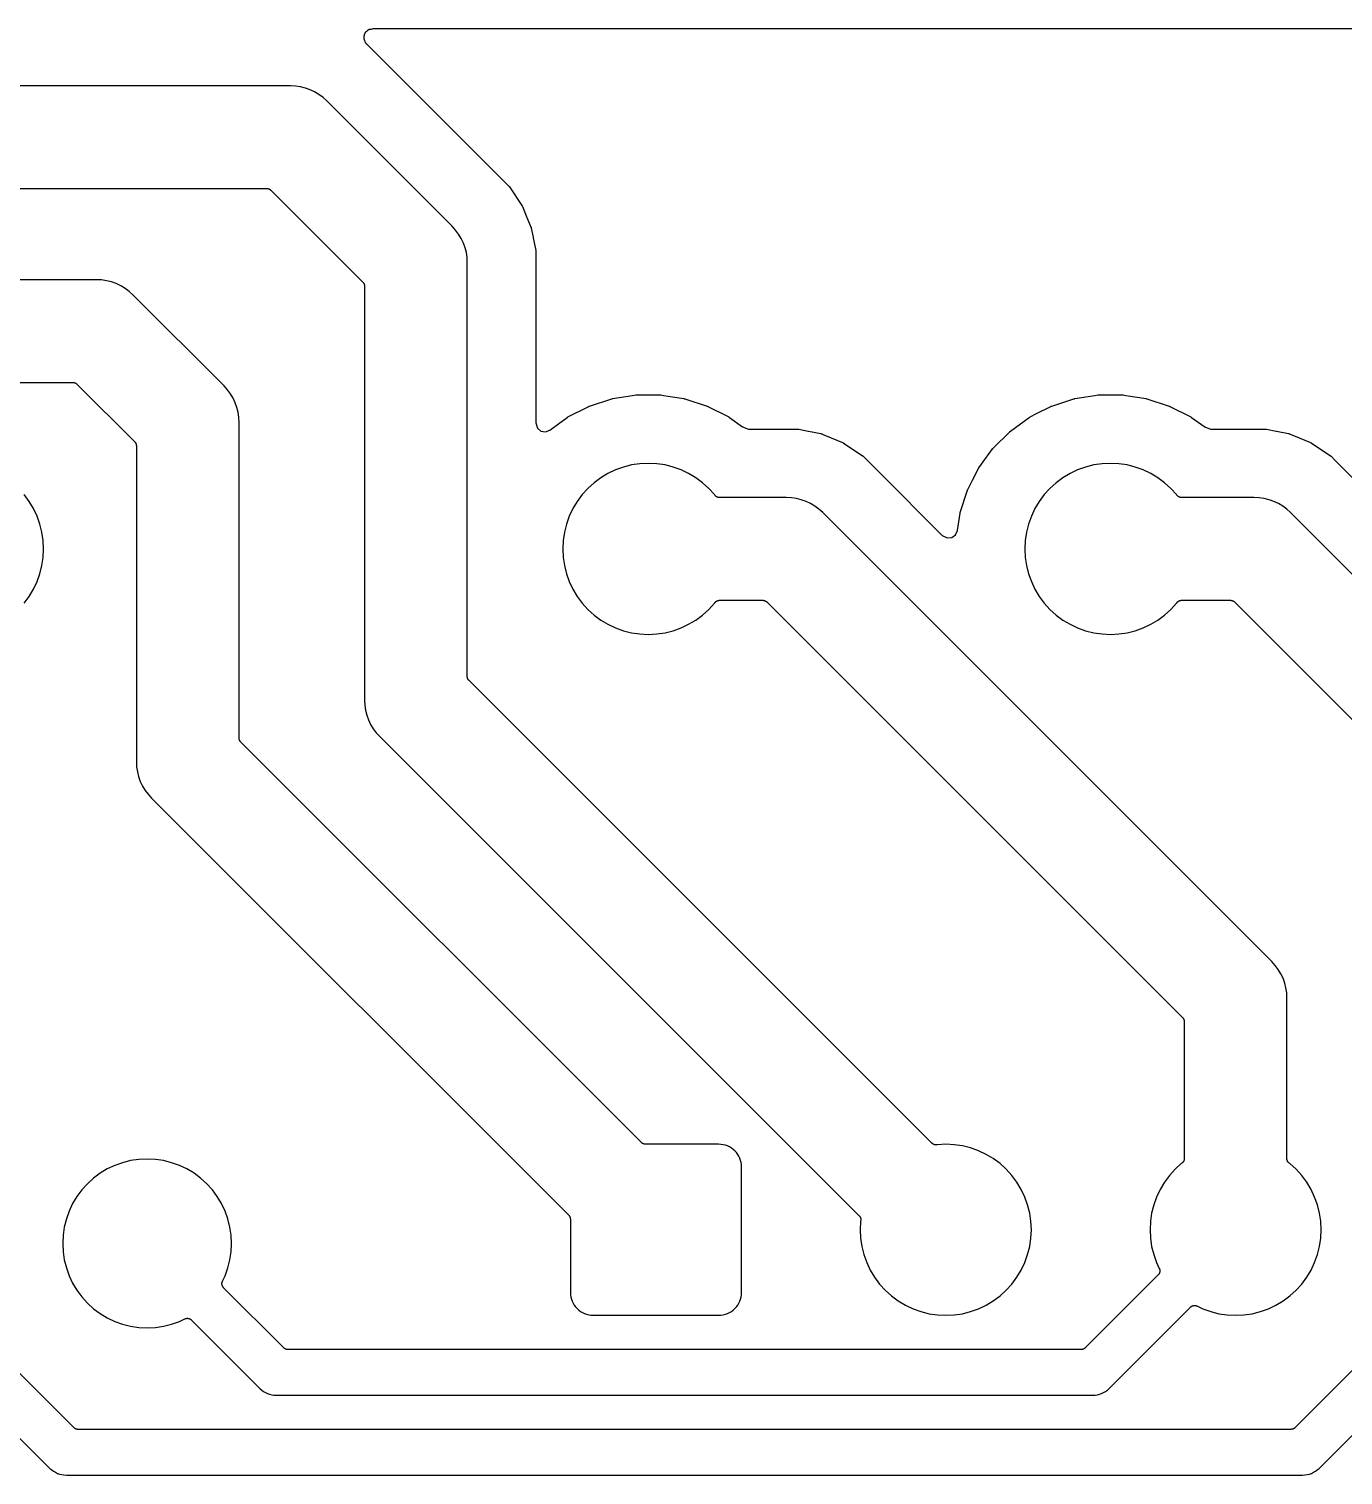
# Model space of a CAD drawing. Header units: metres. Extents: x 46.2 to 140.4, y -137.6 to -43.4.
# Drawn here: x 73.61 to 85.13, y -95.03 to -82.35 of the extents above; entities that cross this region are included whole.
import ezdxf

# ---------------------------------------------------------------- set-up
doc = ezdxf.new("R2010")
doc.units = ezdxf.units.M

msp = doc.modelspace()

# ---------------------------------------------------------------- linework, layer by layer
for points in [[(92.932, -82.351), (76.621, -82.351), (76.606, -82.355), (76.605, -82.355), (76.603, -82.355), (76.602, -82.356), (76.601, -82.356), (76.6, -82.356), (76.598, -82.356), (76.597, -82.357), (76.596, -82.357), (76.588, -82.357), (76.587, -82.358), (76.586, -82.358), (76.585, -82.359), (76.584, -82.36), (76.583, -82.36), (76.582, -82.361), (76.581, -82.361), (76.58, -82.362), (76.579, -82.362), (76.578, -82.363), (76.577, -82.363), (76.576, -82.363), (76.575, -82.364), (76.575, -82.364), (76.569, -82.37), (76.569, -82.371), (76.568, -82.372), (76.567, -82.373), (76.566, -82.374), (76.565, -82.375), (76.564, -82.375), (76.563, -82.376), (76.562, -82.377), (76.556, -82.382), (76.555, -82.383), (76.555, -82.384), (76.554, -82.385), (76.553, -82.386), (76.553, -82.387), (76.552, -82.389), (76.552, -82.39), (76.551, -82.391), (76.55, -82.392), (76.549, -82.393), (76.549, -82.394), (76.548, -82.395), (76.547, -82.402), (76.547, -82.404), (76.546, -82.405), (76.546, -82.406), (76.546, -82.407), (76.546, -82.409), (76.545, -82.41), (76.545, -82.411), (76.544, -82.412), (76.542, -82.42), (76.542, -82.42), (76.542, -82.422), (76.542, -82.423), (76.542, -82.424), (76.542, -82.425), (76.542, -82.426), (76.542, -82.427), (76.543, -82.428), (76.543, -82.429), (76.543, -82.431), (76.542, -82.432), (76.542, -82.433), (76.542, -82.434), (76.542, -82.435)], [(76.542, -82.435), (76.545, -82.442), (76.546, -82.443), (76.546, -82.444), (76.547, -82.445), (76.547, -82.447), (76.548, -82.448), (76.548, -82.449), (76.548, -82.45), (76.549, -82.452), (76.551, -82.463), (76.558, -82.471), (76.558, -82.472), (76.559, -82.473), (76.56, -82.474), (76.56, -82.475), (76.561, -82.476), (76.561, -82.477), (76.562, -82.478), (76.563, -82.479), (76.564, -82.479), (76.564, -82.48), (76.566, -82.481), (76.567, -82.482), (76.568, -82.483), (76.569, -82.483), (76.57, -82.484), (76.57, -82.485), (76.571, -82.486), (76.572, -82.487), (76.573, -82.488), (76.712, -82.627), (76.713, -82.627), (76.713, -82.627), (76.713, -82.627), (76.713, -82.627), (77.213, -83.128), (77.673, -83.588), (77.735, -83.65), (77.812, -83.727), (77.813, -83.728), (77.814, -83.729), (77.815, -83.73), (77.816, -83.73), (77.817, -83.731), (77.817, -83.732), (77.818, -83.733), (77.819, -83.734), (77.928, -83.898), (77.929, -83.899), (77.93, -83.9), (77.93, -83.901), (77.931, -83.903), (77.931, -83.904), (77.932, -83.905), (77.932, -83.906), (77.933, -83.907), (77.973, -84.004), (77.975, -84.01), (78.008, -84.089), (78.009, -84.09), (78.009, -84.091), (78.01, -84.092), (78.01, -84.094), (78.01, -84.095), (78.011, -84.096), (78.011, -84.097), (78.011, -84.098), (78.027, -84.177), (78.028, -84.183), (78.028, -84.183), (78.05, -84.292), (78.05, -84.293), (78.05, -84.294), (78.05, -84.295), (78.05, -84.297), (78.05, -84.298), (78.05, -84.299), (78.05, -84.3), (78.051, -84.301), (78.051, -85.805), (78.064, -85.851), (78.095, -85.877), (78.136, -85.883), (78.173, -85.868), (78.325, -85.757), (78.326, -85.757), (78.328, -85.756), (78.329, -85.755), (78.33, -85.754), (78.331, -85.754), (78.332, -85.753), (78.514, -85.66), (78.515, -85.66), (78.516, -85.659), (78.517, -85.659), (78.519, -85.658), (78.52, -85.658), (78.521, -85.658), (78.522, -85.657), (78.716, -85.594), (78.717, -85.594), (78.718, -85.593), (78.72, -85.593), (78.721, -85.593), (78.722, -85.592), (78.723, -85.592), (78.724, -85.592), (78.899, -85.564), (78.926, -85.56), (78.927, -85.56), (78.928, -85.56), (78.929, -85.56), (78.931, -85.56), (78.932, -85.56), (78.933, -85.56), (78.934, -85.56), (79.139, -85.56), (79.14, -85.56), (79.141, -85.56), (79.142, -85.56), (79.143, -85.56), (79.145, -85.56), (79.146, -85.56), (79.147, -85.56), (79.171, -85.564), (79.349, -85.592), (79.35, -85.592), (79.351, -85.592), (79.352, -85.593), (79.353, -85.593), (79.355, -85.593), (79.355, -85.594), (79.356, -85.594), (79.551, -85.657), (79.552, -85.658), (79.553, -85.658), (79.554, -85.658), (79.555, -85.659), (79.557, -85.659), (79.557, -85.66), (79.558, -85.66), (79.741, -85.753), (79.741, -85.753), (79.742, -85.754), (79.743, -85.754), (79.744, -85.755), (79.745, -85.756), (79.746, -85.757), (79.747, -85.757), (79.863, -85.841), (79.914, -85.859), (80.345, -85.859), (80.346, -85.86), (80.347, -85.86), (80.349, -85.86), (80.35, -85.86), (80.351, -85.86), (80.352, -85.86), (80.353, -85.86), (80.355, -85.86), (80.438, -85.877), (80.438, -85.877), (80.441, -85.878), (80.548, -85.899), (80.549, -85.899), (80.55, -85.899), (80.552, -85.9), (80.553, -85.9), (80.554, -85.9), (80.555, -85.901), (80.556, -85.901), (80.557, -85.902), (80.582, -85.912), (80.59, -85.915), (80.59, -85.915), (80.739, -85.977), (80.741, -85.978), (80.742, -85.978), (80.743, -85.979), (80.745, -85.98), (80.745, -85.98), (80.746, -85.98), (80.747, -85.981), (80.748, -85.982), (80.912, -86.091), (80.913, -86.092), (80.914, -86.093), (80.915, -86.093), (80.916, -86.094), (80.917, -86.095), (80.918, -86.096), (80.919, -86.097), (80.92, -86.098), (80.954, -86.132), (81.059, -86.237), (81.613, -86.791), (81.655, -86.814), (81.696, -86.811), (81.729, -86.786), (81.745, -86.749), (81.769, -86.598), (81.769, -86.597), (81.769, -86.596), (81.769, -86.594), (81.769, -86.593), (81.77, -86.592), (81.77, -86.591), (81.77, -86.59), (81.834, -86.395), (81.834, -86.395), (81.834, -86.395), (81.834, -86.394), (81.835, -86.392), (81.835, -86.392), (81.835, -86.391), (81.836, -86.39), (81.836, -86.389), (81.837, -86.388), (81.877, -86.308), (81.93, -86.206), (81.93, -86.206), (81.93, -86.205), (81.931, -86.203), (81.931, -86.202), (81.932, -86.201), (81.933, -86.2), (81.934, -86.199), (81.957, -86.167), (82.054, -86.033), (82.055, -86.033), (82.055, -86.032), (82.056, -86.031), (82.057, -86.03), (82.058, -86.029), (82.058, -86.028), (82.059, -86.027), (82.204, -85.883), (82.205, -85.882), (82.205, -85.881), (82.206, -85.88), (82.207, -85.88), (82.208, -85.879), (82.209, -85.878), (82.21, -85.878), (82.375, -85.757), (82.375, -85.757), (82.376, -85.757), (82.377, -85.756), (82.378, -85.755), (82.379, -85.755), (82.38, -85.754), (82.381, -85.754), (82.382, -85.753), (82.439, -85.724), (82.564, -85.66), (82.565, -85.66), (82.566, -85.659), (82.567, -85.659), (82.569, -85.658), (82.57, -85.658), (82.571, -85.658), (82.572, -85.657), (82.766, -85.594), (82.767, -85.594), (82.768, -85.593), (82.77, -85.593), (82.771, -85.593), (82.772, -85.592), (82.773, -85.592), (82.774, -85.592), (82.949, -85.564), (82.976, -85.56), (82.977, -85.56), (82.978, -85.56), (82.979, -85.56), (82.981, -85.56), (82.982, -85.56), (82.983, -85.56), (82.984, -85.56), (83.189, -85.56), (83.19, -85.56), (83.191, -85.56), (83.192, -85.56), (83.193, -85.56), (83.195, -85.56), (83.196, -85.56), (83.197, -85.56), (83.221, -85.564), (83.399, -85.592), (83.4, -85.592), (83.401, -85.592), (83.402, -85.593), (83.403, -85.593), (83.405, -85.593), (83.405, -85.594), (83.406, -85.594), (83.601, -85.657), (83.602, -85.658), (83.603, -85.658), (83.604, -85.658), (83.605, -85.659), (83.607, -85.659), (83.607, -85.66), (83.608, -85.66), (83.791, -85.753), (83.791, -85.753), (83.792, -85.754), (83.793, -85.754), (83.794, -85.755), (83.795, -85.756), (83.796, -85.757), (83.797, -85.757), (83.913, -85.841), (83.964, -85.859), (84.445, -85.859), (84.446, -85.86), (84.447, -85.86), (84.449, -85.86), (84.45, -85.86), (84.451, -85.86), (84.452, -85.86), (84.453, -85.86), (84.455, -85.86), (84.538, -85.877), (84.538, -85.877), (84.541, -85.878), (84.648, -85.899), (84.649, -85.899), (84.65, -85.899), (84.652, -85.9), (84.653, -85.9), (84.654, -85.9), (84.655, -85.901), (84.656, -85.901), (84.657, -85.902), (84.682, -85.912), (84.69, -85.915), (84.69, -85.915), (84.839, -85.977), (84.841, -85.978), (84.842, -85.978), (84.843, -85.979), (84.845, -85.98), (84.845, -85.98), (84.846, -85.98), (84.847, -85.981), (84.848, -85.982), (85.012, -86.091), (85.013, -86.092), (85.014, -86.093), (85.015, -86.093), (85.016, -86.094), (85.017, -86.095), (85.018, -86.096), (85.019, -86.097), (85.02, -86.098), (85.054, -86.132), (85.67, -86.748)], [(59.501, -83.75), (75.693, -83.75), (75.694, -83.75), (75.695, -83.75), (75.696, -83.75), (75.698, -83.75), (75.699, -83.751), (75.7, -83.751), (75.701, -83.751), (75.703, -83.751), (75.704, -83.751), (75.705, -83.752), (75.706, -83.752), (75.707, -83.752), (75.708, -83.753), (75.71, -83.753), (75.711, -83.754), (75.712, -83.754), (75.713, -83.755), (75.714, -83.755), (75.715, -83.756), (75.716, -83.756), (75.717, -83.757), (75.718, -83.757), (75.72, -83.758), (75.721, -83.759), (75.722, -83.759), (75.723, -83.76), (75.724, -83.761), (75.725, -83.762), (75.725, -83.762), (75.726, -83.763), (75.727, -83.764), (75.728, -83.765), (76.535, -84.572), (76.536, -84.573), (76.537, -84.574), (76.538, -84.575), (76.538, -84.575), (76.539, -84.576), (76.54, -84.577), (76.541, -84.578), (76.541, -84.579), (76.542, -84.58), (76.543, -84.582), (76.543, -84.583), (76.544, -84.584), (76.544, -84.585), (76.545, -84.586), (76.545, -84.587), (76.546, -84.588), (76.546, -84.589), (76.547, -84.59), (76.547, -84.592), (76.548, -84.593), (76.548, -84.594), (76.548, -84.595), (76.549, -84.596), (76.549, -84.597), (76.549, -84.599), (76.549, -84.6), (76.549, -84.601), (76.55, -84.602), (76.55, -84.604), (76.55, -84.605), (76.55, -84.606), (76.55, -84.607), (76.55, -88.235), (76.552, -88.281), (76.558, -88.324), (76.569, -88.367), (76.584, -88.409), (76.603, -88.449), (76.626, -88.487), (76.652, -88.522), (76.682, -88.556), (80.884, -92.757), (80.885, -92.758), (80.886, -92.759), (80.887, -92.76), (80.887, -92.761), (80.888, -92.762), (80.889, -92.763), (80.89, -92.764), (80.89, -92.765), (80.891, -92.766), (80.892, -92.767), (80.892, -92.768), (80.893, -92.769), (80.893, -92.77), (80.894, -92.771), (80.894, -92.772), (80.895, -92.774), (80.895, -92.775), (80.896, -92.776), (80.896, -92.777), (80.897, -92.778), (80.897, -92.779), (80.897, -92.78), (80.898, -92.782), (80.898, -92.783), (80.898, -92.784), (80.898, -92.785), (80.898, -92.787), (80.899, -92.788), (80.899, -92.789), (80.899, -92.79), (80.899, -92.791), (80.899, -92.793), (80.899, -92.794), (80.899, -92.795), (80.899, -92.796), (80.899, -92.798), (80.898, -92.799), (80.898, -92.8), (80.897, -92.806), (80.894, -92.88), (80.897, -92.954), (80.908, -93.026), (80.926, -93.098), (80.951, -93.167), (80.982, -93.234), (81.02, -93.297), (81.064, -93.356), (81.113, -93.41), (81.168, -93.46), (81.227, -93.504), (81.29, -93.541), (81.357, -93.573), (81.426, -93.598), (81.497, -93.616), (81.57, -93.626), (81.644, -93.63), (81.717, -93.626), (81.79, -93.616), (81.861, -93.598), (81.931, -93.573), (81.997, -93.541), (82.06, -93.504), (82.119, -93.46), (82.174, -93.41), (82.223, -93.356), (82.267, -93.297), (82.305, -93.234), (82.336, -93.167), (82.361, -93.098), (82.379, -93.026), (82.39, -92.954), (82.394, -92.88), (82.39, -92.806), (82.379, -92.734), (82.361, -92.662), (82.336, -92.593), (82.305, -92.526), (82.267, -92.463), (82.223, -92.404), (82.174, -92.35), (82.119, -92.3), (82.06, -92.256), (81.997, -92.219), (81.931, -92.187), (81.861, -92.162), (81.79, -92.144), (81.717, -92.134), (81.644, -92.13), (81.57, -92.134), (81.564, -92.135), (81.562, -92.135), (81.561, -92.135), (81.56, -92.135), (81.559, -92.135), (81.557, -92.135), (81.556, -92.135), (81.555, -92.135), (81.554, -92.135), (81.553, -92.135), (81.551, -92.135), (81.55, -92.135), (81.549, -92.135), (81.548, -92.134), (81.546, -92.134), (81.545, -92.134), (81.544, -92.134), (81.543, -92.133), (81.542, -92.133), (81.541, -92.133), (81.539, -92.132), (81.538, -92.132), (81.537, -92.131), (81.536, -92.131), (81.535, -92.13), (81.534, -92.13), (81.533, -92.129), (81.532, -92.129), (81.531, -92.128), (81.529, -92.127), (81.528, -92.127), (81.527, -92.126), (81.526, -92.125), (81.525, -92.125), (81.525, -92.124), (81.524, -92.123), (81.523, -92.122), (81.522, -92.121), (81.521, -92.121), (77.465, -88.065), (77.464, -88.064), (77.463, -88.063), (77.462, -88.062), (77.462, -88.061), (77.461, -88.06), (77.46, -88.059), (77.459, -88.058), (77.459, -88.057), (77.458, -88.056), (77.457, -88.055), (77.457, -88.054), (77.456, -88.053), (77.456, -88.052), (77.455, -88.051), (77.455, -88.049), (77.454, -88.048), (77.454, -88.047), (77.453, -88.046), (77.453, -88.045), (77.452, -88.044), (77.452, -88.043), (77.452, -88.041), (77.451, -88.04), (77.451, -88.039), (77.451, -88.038), (77.451, -88.037), (77.451, -88.035), (77.45, -88.034), (77.45, -88.033), (77.45, -88.032), (77.45, -88.03), (77.45, -88.029), (77.45, -84.401), (77.448, -84.356), (77.442, -84.312), (77.431, -84.269), (77.416, -84.228), (77.397, -84.188), (77.374, -84.15), (77.348, -84.114), (77.318, -84.081), (76.219, -82.982), (76.186, -82.952), (76.15, -82.926), (76.112, -82.903), (76.072, -82.884), (76.031, -82.869), (75.988, -82.858), (75.944, -82.852), (75.899, -82.85), (59.707, -82.85)], [(59.001, -85.45), (73.993, -85.45), (73.994, -85.45), (73.995, -85.45), (73.996, -85.45), (73.998, -85.45), (73.999, -85.451), (74, -85.451), (74.001, -85.451), (74.003, -85.451), (74.004, -85.451), (74.005, -85.452), (74.006, -85.452), (74.007, -85.452), (74.008, -85.453), (74.01, -85.453), (74.011, -85.454), (74.012, -85.454), (74.013, -85.455), (74.014, -85.455), (74.015, -85.456), (74.016, -85.456), (74.017, -85.457), (74.018, -85.457), (74.02, -85.458), (74.021, -85.459), (74.022, -85.459), (74.023, -85.46), (74.024, -85.461), (74.025, -85.462), (74.025, -85.462), (74.026, -85.463), (74.027, -85.464), (74.028, -85.465), (74.535, -85.972), (74.536, -85.973), (74.537, -85.974), (74.538, -85.975), (74.538, -85.975), (74.539, -85.976), (74.54, -85.977), (74.541, -85.978), (74.541, -85.979), (74.542, -85.98), (74.543, -85.982), (74.543, -85.983), (74.544, -85.984), (74.544, -85.985), (74.545, -85.986), (74.545, -85.987), (74.546, -85.988), (74.546, -85.989), (74.547, -85.99), (74.547, -85.992), (74.548, -85.993), (74.548, -85.994), (74.548, -85.995), (74.549, -85.996), (74.549, -85.997), (74.549, -85.999), (74.549, -86), (74.549, -86.001), (74.55, -86.002), (74.55, -86.004), (74.55, -86.005), (74.55, -86.006), (74.55, -86.007), (74.55, -88.775), (74.552, -88.821), (74.558, -88.864), (74.569, -88.907), (74.584, -88.949), (74.603, -88.989), (74.626, -89.027), (74.652, -89.062), (74.682, -89.096), (78.339, -92.752), (78.34, -92.753), (78.341, -92.754), (78.341, -92.755), (78.342, -92.756), (78.343, -92.757), (78.344, -92.758), (78.344, -92.759), (78.345, -92.76), (78.346, -92.761), (78.346, -92.762), (78.347, -92.763), (78.348, -92.764), (78.348, -92.765), (78.349, -92.766), (78.349, -92.767), (78.35, -92.768), (78.35, -92.769), (78.351, -92.771), (78.351, -92.772), (78.351, -92.773), (78.352, -92.774), (78.352, -92.775), (78.352, -92.777), (78.353, -92.778), (78.353, -92.779), (78.353, -92.78), (78.353, -92.781), (78.353, -92.783), (78.353, -92.784), (78.354, -92.785), (78.354, -92.786), (78.354, -92.787), (78.354, -93.429), (78.355, -93.45), (78.358, -93.469), (78.362, -93.488), (78.369, -93.507), (78.377, -93.524), (78.387, -93.541), (78.399, -93.557), (78.412, -93.571), (78.427, -93.585), (78.443, -93.596), (78.459, -93.606), (78.477, -93.615), (78.496, -93.621), (78.515, -93.626), (78.534, -93.629), (78.555, -93.63), (79.652, -93.63), (79.673, -93.629), (79.693, -93.626), (79.712, -93.621), (79.73, -93.615), (79.748, -93.606), (79.765, -93.596), (79.78, -93.585), (79.795, -93.571), (79.808, -93.557), (79.82, -93.541), (79.83, -93.524), (79.838, -93.507), (79.845, -93.488), (79.85, -93.469), (79.853, -93.45), (79.854, -93.429), (79.854, -92.331), (79.853, -92.31), (79.85, -92.291), (79.845, -92.272), (79.838, -92.253), (79.83, -92.236), (79.82, -92.219), (79.808, -92.203), (79.795, -92.189), (79.78, -92.175), (79.765, -92.164), (79.748, -92.154), (79.73, -92.145), (79.712, -92.139), (79.693, -92.134), (79.673, -92.131), (79.652, -92.13), (79.011, -92.13), (79.01, -92.13), (79.009, -92.13), (79.007, -92.13), (79.006, -92.13), (79.005, -92.13), (79.004, -92.129), (79.003, -92.129), (79.001, -92.129), (79, -92.129), (78.999, -92.129), (78.998, -92.128), (78.997, -92.128), (78.995, -92.127), (78.994, -92.127), (78.993, -92.127), (78.992, -92.126), (78.991, -92.126), (78.99, -92.125), (78.989, -92.125), (78.987, -92.124), (78.986, -92.124), (78.985, -92.123), (78.984, -92.122), (78.983, -92.122), (78.982, -92.121), (78.981, -92.12), (78.98, -92.119), (78.979, -92.119), (78.978, -92.118), (78.977, -92.117), (78.977, -92.116), (78.976, -92.115), (75.465, -88.605), (75.464, -88.604), (75.463, -88.603), (75.462, -88.602), (75.462, -88.601), (75.461, -88.6), (75.46, -88.599), (75.459, -88.598), (75.459, -88.597), (75.458, -88.596), (75.457, -88.595), (75.457, -88.594), (75.456, -88.593), (75.456, -88.592), (75.455, -88.591), (75.455, -88.589), (75.454, -88.588), (75.454, -88.587), (75.453, -88.586), (75.453, -88.585), (75.452, -88.584), (75.452, -88.583), (75.452, -88.581), (75.451, -88.58), (75.451, -88.579), (75.451, -88.578), (75.451, -88.577), (75.451, -88.575), (75.45, -88.574), (75.45, -88.573), (75.45, -88.572), (75.45, -88.57), (75.45, -88.569), (75.45, -85.801), (75.448, -85.756), (75.442, -85.712), (75.431, -85.669), (75.416, -85.628), (75.397, -85.588), (75.374, -85.55), (75.348, -85.514), (75.318, -85.481), (74.519, -84.682), (74.486, -84.652), (74.45, -84.626), (74.412, -84.603), (74.372, -84.584), (74.331, -84.569), (74.288, -84.558), (74.244, -84.552), (74.199, -84.55), (59.207, -84.55)], [(73.936, -93.215), (73.96, -93.283), (73.991, -93.349), (74.028, -93.411), (74.072, -93.469), (74.12, -93.523), (74.174, -93.572), (74.233, -93.615), (74.295, -93.653), (74.36, -93.684), (74.429, -93.708), (74.499, -93.726), (74.571, -93.736), (74.644, -93.74), (74.716, -93.736), (74.788, -93.726), (74.858, -93.708), (74.927, -93.684), (74.975, -93.661), (74.976, -93.66), (74.977, -93.66), (74.978, -93.659), (74.979, -93.659), (74.98, -93.659), (74.981, -93.658), (74.982, -93.658), (74.984, -93.658), (74.985, -93.657), (74.986, -93.657), (74.988, -93.657), (74.989, -93.657), (74.99, -93.657), (74.991, -93.656), (74.992, -93.656), (74.993, -93.656), (74.995, -93.656), (74.996, -93.656), (74.997, -93.656), (74.998, -93.656), (75, -93.656), (75.001, -93.656), (75.002, -93.657), (75.003, -93.657), (75.005, -93.657), (75.006, -93.657), (75.007, -93.657), (75.008, -93.658), (75.009, -93.658), (75.011, -93.658), (75.012, -93.659), (75.013, -93.659), (75.014, -93.66), (75.015, -93.66), (75.016, -93.66), (75.017, -93.661), (75.019, -93.662), (75.02, -93.662), (75.021, -93.663), (75.022, -93.663), (75.023, -93.664), (75.024, -93.665), (75.025, -93.665), (75.026, -93.666), (75.027, -93.667), (75.028, -93.668), (75.029, -93.668), (75.03, -93.669), (75.031, -93.67), (75.031, -93.671), (75.632, -94.272), (75.648, -94.286), (75.663, -94.297), (75.68, -94.307), (75.698, -94.316), (75.717, -94.322), (75.736, -94.327), (75.755, -94.33), (75.776, -94.331), (82.931, -94.331), (82.952, -94.33), (82.972, -94.327), (82.991, -94.322), (83.009, -94.316), (83.027, -94.307), (83.044, -94.297), (83.06, -94.286), (83.075, -94.272), (83.788, -93.558), (83.789, -93.557), (83.79, -93.557), (83.791, -93.556), (83.792, -93.555), (83.793, -93.554), (83.794, -93.554), (83.795, -93.553), (83.796, -93.552), (83.797, -93.551), (83.798, -93.551), (83.799, -93.55), (83.8, -93.55), (83.801, -93.549), (83.802, -93.548), (83.803, -93.548), (83.805, -93.547), (83.806, -93.547), (83.807, -93.547), (83.808, -93.546), (83.809, -93.546), (83.81, -93.545), (83.812, -93.545), (83.813, -93.545), (83.814, -93.545), (83.815, -93.544), (83.816, -93.544), (83.818, -93.544), (83.819, -93.544), (83.82, -93.544), (83.821, -93.544), (83.822, -93.544), (83.824, -93.544), (83.825, -93.544), (83.826, -93.544), (83.828, -93.544), (83.829, -93.544), (83.83, -93.544), (83.831, -93.544), (83.832, -93.544), (83.833, -93.545), (83.835, -93.545), (83.836, -93.545), (83.837, -93.546), (83.838, -93.546), (83.839, -93.546), (83.84, -93.547), (83.841, -93.547), (83.843, -93.547), (83.844, -93.548), (83.845, -93.548), (83.897, -93.573), (83.966, -93.598), (84.037, -93.616), (84.11, -93.626), (84.184, -93.63), (84.257, -93.626), (84.33, -93.616), (84.401, -93.598), (84.471, -93.573), (84.537, -93.541), (84.6, -93.504), (84.659, -93.46), (84.714, -93.41), (84.763, -93.356), (84.807, -93.297), (84.845, -93.234), (84.876, -93.167), (84.901, -93.098), (84.919, -93.026), (84.93, -92.954), (84.934, -92.88), (84.93, -92.806), (84.919, -92.734), (84.901, -92.662), (84.876, -92.593), (84.845, -92.526), (84.807, -92.463), (84.763, -92.404), (84.714, -92.35), (84.659, -92.3), (84.654, -92.296), (84.653, -92.296), (84.652, -92.295), (84.651, -92.294), (84.65, -92.293), (84.65, -92.293), (84.649, -92.292), (84.648, -92.291), (84.647, -92.29), (84.646, -92.289), (84.646, -92.288), (84.645, -92.287), (84.644, -92.287), (84.643, -92.286), (84.643, -92.285), (84.642, -92.284), (84.641, -92.283), (84.641, -92.282), (84.64, -92.281), (84.64, -92.28), (84.639, -92.279), (84.639, -92.278), (84.638, -92.277), (84.638, -92.276), (84.637, -92.274), (84.637, -92.273), (84.636, -92.272), (84.636, -92.271), (84.636, -92.27), (84.635, -92.269), (84.635, -92.268), (84.635, -92.267), (84.635, -92.265), (84.635, -92.264), (84.634, -92.263), (84.634, -92.262), (84.634, -92.261), (84.634, -92.26), (84.634, -92.259), (84.634, -92.257), (84.634, -92.256), (84.634, -90.848), (84.632, -90.803), (84.625, -90.759), (84.614, -90.717), (84.6, -90.675), (84.581, -90.635), (84.558, -90.597), (84.532, -90.562), (84.501, -90.528), (80.566, -86.592), (80.532, -86.562), (80.497, -86.536), (80.459, -86.513), (80.419, -86.494), (80.377, -86.479), (80.334, -86.468), (80.291, -86.462), (80.245, -86.46), (79.66, -86.46), (79.659, -86.46), (79.658, -86.46), (79.656, -86.46), (79.655, -86.459), (79.654, -86.459), (79.652, -86.459), (79.651, -86.459), (79.65, -86.459), (79.649, -86.458), (79.647, -86.458), (79.646, -86.458), (79.645, -86.457), (79.644, -86.457), (79.642, -86.456), (79.641, -86.456), (79.64, -86.456), (79.639, -86.455), (79.638, -86.454), (79.637, -86.454), (79.635, -86.453), (79.634, -86.453), (79.633, -86.452), (79.632, -86.451), (79.631, -86.45), (79.63, -86.45), (79.629, -86.449), (79.628, -86.448), (79.627, -86.447), (79.626, -86.446), (79.625, -86.445), (79.624, -86.444), (79.623, -86.444), (79.622, -86.443), (79.622, -86.442), (79.621, -86.441), (79.62, -86.44), (79.616, -86.434), (79.567, -86.38), (79.512, -86.33), (79.453, -86.286), (79.39, -86.249), (79.323, -86.217), (79.254, -86.192), (79.183, -86.174), (79.11, -86.164), (79.036, -86.16), (78.963, -86.164), (78.89, -86.174), (78.819, -86.192), (78.749, -86.217), (78.683, -86.249), (78.62, -86.286), (78.561, -86.33), (78.506, -86.38), (78.457, -86.434), (78.413, -86.493), (78.375, -86.556), (78.344, -86.623), (78.319, -86.692), (78.301, -86.764), (78.29, -86.836), (78.286, -86.91), (78.29, -86.984), (78.301, -87.056), (78.319, -87.128), (78.344, -87.197), (78.375, -87.264), (78.413, -87.327), (78.457, -87.386), (78.506, -87.44), (78.561, -87.49), (78.62, -87.534), (78.683, -87.571), (78.749, -87.603), (78.819, -87.628), (78.89, -87.646), (78.963, -87.656), (79.036, -87.66), (79.11, -87.656), (79.183, -87.646), (79.254, -87.628), (79.323, -87.603), (79.39, -87.571), (79.453, -87.534), (79.512, -87.49), (79.567, -87.44), (79.616, -87.386), (79.62, -87.38), (79.621, -87.38), (79.621, -87.379), (79.622, -87.378), (79.623, -87.377), (79.624, -87.376), (79.625, -87.375), (79.625, -87.374), (79.626, -87.374), (79.627, -87.373), (79.628, -87.372), (79.629, -87.371), (79.63, -87.371), (79.631, -87.37), (79.632, -87.369), (79.633, -87.369), (79.634, -87.368), (79.635, -87.367), (79.636, -87.367), (79.637, -87.366), (79.638, -87.366), (79.639, -87.365), (79.64, -87.365), (79.641, -87.364), (79.642, -87.364), (79.643, -87.363), (79.644, -87.363), (79.645, -87.363), (79.646, -87.362), (79.648, -87.362), (79.649, -87.362), (79.65, -87.361), (79.651, -87.361), (79.652, -87.361), (79.653, -87.361), (79.654, -87.361), (79.656, -87.36), (79.657, -87.36), (79.658, -87.36), (79.659, -87.36), (79.66, -87.36), (80.039, -87.36), (80.04, -87.36), (80.042, -87.36), (80.043, -87.36), (80.044, -87.36), (80.045, -87.361), (80.047, -87.361), (80.048, -87.361), (80.049, -87.361), (80.05, -87.361), (80.051, -87.362), (80.053, -87.362), (80.054, -87.362), (80.055, -87.363), (80.056, -87.363), (80.057, -87.364), (80.058, -87.364), (80.059, -87.365), (80.061, -87.365), (80.062, -87.366), (80.063, -87.366), (80.064, -87.367), (80.065, -87.367), (80.066, -87.368), (80.067, -87.369), (80.068, -87.369), (80.069, -87.37), (80.07, -87.371), (80.071, -87.372), (80.072, -87.372), (80.073, -87.373), (80.074, -87.374), (80.075, -87.375), (83.719, -91.019), (83.72, -91.02), (83.72, -91.021), (83.721, -91.022), (83.722, -91.023), (83.723, -91.024), (83.724, -91.025), (83.724, -91.026), (83.725, -91.027), (83.726, -91.028), (83.726, -91.029), (83.727, -91.03), (83.727, -91.031), (83.728, -91.032), (83.729, -91.033), (83.729, -91.034), (83.73, -91.035), (83.73, -91.036), (83.73, -91.038), (83.731, -91.039), (83.731, -91.04), (83.732, -91.041), (83.732, -91.042), (83.732, -91.043), (83.732, -91.045), (83.733, -91.046), (83.733, -91.047), (83.733, -91.048), (83.733, -91.05), (83.733, -91.051), (83.733, -91.052), (83.733, -91.053), (83.733, -91.054), (83.733, -92.256), (83.733, -92.257), (83.733, -92.259), (83.733, -92.26), (83.733, -92.261), (83.733, -92.263), (83.733, -92.264), (83.733, -92.265), (83.732, -92.266), (83.732, -92.268), (83.732, -92.269), (83.731, -92.27), (83.731, -92.271), (83.731, -92.273), (83.73, -92.274), (83.73, -92.275), (83.729, -92.276), (83.729, -92.278), (83.728, -92.279), (83.727, -92.28), (83.727, -92.281), (83.726, -92.282), (83.725, -92.283), (83.725, -92.284), (83.724, -92.285), (83.723, -92.286), (83.722, -92.287), (83.722, -92.288), (83.721, -92.289), (83.72, -92.29), (83.719, -92.291), (83.718, -92.292), (83.717, -92.293), (83.716, -92.294), (83.715, -92.295), (83.714, -92.296), (83.713, -92.296), (83.708, -92.3), (83.653, -92.35), (83.604, -92.404), (83.56, -92.463), (83.522, -92.526), (83.491, -92.593), (83.466, -92.662), (83.448, -92.734), (83.437, -92.806), (83.434, -92.88), (83.437, -92.954), (83.448, -93.026), (83.466, -93.098), (83.491, -93.167), (83.515, -93.219), (83.516, -93.22), (83.516, -93.221), (83.516, -93.222), (83.517, -93.223), (83.517, -93.224), (83.518, -93.225), (83.518, -93.226), (83.518, -93.227), (83.518, -93.228), (83.519, -93.229), (83.519, -93.23), (83.519, -93.231), (83.519, -93.232), (83.52, -93.233), (83.52, -93.234), (83.52, -93.236), (83.52, -93.237), (83.52, -93.238), (83.52, -93.239), (83.52, -93.24), (83.52, -93.241), (83.52, -93.242), (83.52, -93.244), (83.52, -93.245), (83.52, -93.246), (83.519, -93.247), (83.519, -93.248), (83.519, -93.25), (83.519, -93.251), (83.518, -93.252), (83.518, -93.253), (83.518, -93.254), (83.517, -93.256), (83.517, -93.257), (83.517, -93.258), (83.516, -93.259), (83.516, -93.26), (83.515, -93.261), (83.515, -93.262), (83.514, -93.264), (83.513, -93.265), (83.513, -93.266), (83.512, -93.267), (83.512, -93.268), (83.511, -93.269), (83.51, -93.27), (83.509, -93.271), (83.509, -93.272), (83.508, -93.273), (83.507, -93.274), (83.506, -93.274), (83.505, -93.275), (82.864, -93.916), (82.863, -93.917), (82.863, -93.918), (82.862, -93.919), (82.861, -93.92), (82.86, -93.92), (82.859, -93.921), (82.858, -93.922), (82.857, -93.922), (82.856, -93.923), (82.855, -93.924), (82.854, -93.924), (82.853, -93.925), (82.851, -93.926), (82.85, -93.926), (82.849, -93.927), (82.848, -93.927), (82.847, -93.928), (82.846, -93.928), (82.845, -93.928), (82.844, -93.929), (82.842, -93.929), (82.841, -93.929), (82.84, -93.93), (82.839, -93.93), (82.838, -93.93), (82.836, -93.93), (82.835, -93.93), (82.834, -93.931), (82.833, -93.931), (82.831, -93.931), (82.83, -93.931), (82.829, -93.931), (75.878, -93.931), (75.877, -93.931), (75.876, -93.931), (75.875, -93.931), (75.873, -93.931), (75.872, -93.93), (75.871, -93.93), (75.87, -93.93), (75.868, -93.93), (75.867, -93.93), (75.866, -93.929), (75.865, -93.929), (75.864, -93.929), (75.863, -93.928), (75.861, -93.928), (75.86, -93.928), (75.859, -93.927), (75.858, -93.927), (75.857, -93.926), (75.856, -93.926), (75.855, -93.925), (75.854, -93.924), (75.853, -93.924), (75.851, -93.923), (75.85, -93.922), (75.849, -93.922), (75.848, -93.921), (75.847, -93.92), (75.846, -93.92), (75.846, -93.919), (75.845, -93.918), (75.844, -93.917), (75.843, -93.916), (75.314, -93.388), (75.314, -93.387), (75.313, -93.386), (75.312, -93.385), (75.311, -93.384), (75.31, -93.383), (75.31, -93.382), (75.309, -93.381), (75.308, -93.38), (75.308, -93.379), (75.307, -93.378), (75.306, -93.377), (75.306, -93.376), (75.305, -93.375), (75.305, -93.374), (75.304, -93.373), (75.304, -93.372), (75.303, -93.37), (75.303, -93.369), (75.302, -93.368), (75.302, -93.367), (75.302, -93.366), (75.301, -93.365), (75.301, -93.363), (75.301, -93.362), (75.301, -93.361), (75.3, -93.36), (75.3, -93.359), (75.3, -93.357), (75.3, -93.356), (75.3, -93.355), (75.3, -93.354), (75.3, -93.352), (75.3, -93.351), (75.3, -93.35), (75.3, -93.349), (75.3, -93.347), (75.3, -93.346), (75.3, -93.345), (75.3, -93.344), (75.301, -93.343), (75.301, -93.341), (75.301, -93.34), (75.302, -93.339), (75.302, -93.338), (75.302, -93.337), (75.303, -93.336), (75.303, -93.335), (75.303, -93.334), (75.304, -93.332), (75.305, -93.331), (75.327, -93.283), (75.352, -93.215), (75.369, -93.144), (75.38, -93.073), (75.384, -93), (75.38, -92.927), (75.369, -92.856), (75.352, -92.785), (75.327, -92.717), (75.296, -92.651), (75.259, -92.589), (75.216, -92.531), (75.167, -92.477), (75.113, -92.428), (75.055, -92.385), (74.992, -92.347), (74.927, -92.316), (74.858, -92.292), (74.788, -92.274), (74.716, -92.264), (74.644, -92.26), (74.571, -92.264), (74.499, -92.274), (74.429, -92.292), (74.36, -92.316), (74.295, -92.347), (74.233, -92.385), (74.174, -92.428), (74.12, -92.477), (74.072, -92.531), (74.028, -92.589), (73.991, -92.651), (73.96, -92.717), (73.936, -92.785), (73.918, -92.856), (73.907, -92.927), (73.904, -93), (73.907, -93.073), (73.918, -93.144), (73.936, -93.215)], [(87.041, -88.968), (84.666, -86.592), (84.632, -86.562), (84.597, -86.536), (84.559, -86.513), (84.519, -86.494), (84.477, -86.479), (84.434, -86.468), (84.391, -86.462), (84.345, -86.46), (83.71, -86.46), (83.709, -86.46), (83.708, -86.46), (83.706, -86.46), (83.705, -86.459), (83.704, -86.459), (83.702, -86.459), (83.701, -86.459), (83.7, -86.459), (83.699, -86.458), (83.697, -86.458), (83.696, -86.458), (83.695, -86.457), (83.694, -86.457), (83.692, -86.456), (83.691, -86.456), (83.69, -86.456), (83.689, -86.455), (83.688, -86.454), (83.687, -86.454), (83.685, -86.453), (83.684, -86.453), (83.683, -86.452), (83.682, -86.451), (83.681, -86.45), (83.68, -86.45), (83.679, -86.449), (83.678, -86.448), (83.677, -86.447), (83.676, -86.446), (83.675, -86.445), (83.674, -86.444), (83.673, -86.444), (83.672, -86.443), (83.672, -86.442), (83.671, -86.441), (83.67, -86.44), (83.666, -86.434), (83.617, -86.38), (83.562, -86.33), (83.503, -86.286), (83.44, -86.249), (83.373, -86.217), (83.304, -86.192), (83.233, -86.174), (83.16, -86.164), (83.086, -86.16), (83.013, -86.164), (82.94, -86.174), (82.869, -86.192), (82.799, -86.217), (82.733, -86.249), (82.67, -86.286), (82.611, -86.33), (82.556, -86.38), (82.507, -86.434), (82.463, -86.493), (82.425, -86.556), (82.394, -86.623), (82.369, -86.692), (82.351, -86.764), (82.34, -86.836), (82.336, -86.91), (82.34, -86.984), (82.351, -87.056), (82.369, -87.128), (82.394, -87.197), (82.425, -87.264), (82.463, -87.327), (82.507, -87.386), (82.556, -87.44), (82.611, -87.49), (82.67, -87.534), (82.733, -87.571), (82.799, -87.603), (82.869, -87.628), (82.94, -87.646), (83.013, -87.656), (83.086, -87.66), (83.16, -87.656), (83.233, -87.646), (83.304, -87.628), (83.373, -87.603), (83.44, -87.571), (83.503, -87.534), (83.562, -87.49), (83.617, -87.44), (83.666, -87.386), (83.67, -87.38), (83.671, -87.38), (83.671, -87.379), (83.672, -87.378), (83.673, -87.377), (83.674, -87.376), (83.675, -87.375), (83.675, -87.374), (83.676, -87.374), (83.677, -87.373), (83.678, -87.372), (83.679, -87.371), (83.68, -87.371), (83.681, -87.37), (83.682, -87.369), (83.683, -87.369), (83.684, -87.368), (83.685, -87.367), (83.686, -87.367), (83.687, -87.366), (83.688, -87.366), (83.689, -87.365), (83.69, -87.365), (83.691, -87.364), (83.692, -87.364), (83.693, -87.363), (83.694, -87.363), (83.695, -87.363), (83.696, -87.362), (83.698, -87.362), (83.699, -87.362), (83.7, -87.361), (83.701, -87.361), (83.702, -87.361), (83.703, -87.361), (83.704, -87.361), (83.706, -87.36), (83.707, -87.36), (83.708, -87.36), (83.709, -87.36), (83.71, -87.36), (84.139, -87.36), (84.14, -87.36), (84.142, -87.36), (84.143, -87.36), (84.144, -87.36), (84.145, -87.361), (84.147, -87.361), (84.148, -87.361), (84.149, -87.361), (84.15, -87.361), (84.151, -87.362), (84.153, -87.362), (84.154, -87.362), (84.155, -87.363), (84.156, -87.363), (84.157, -87.364), (84.158, -87.364), (84.159, -87.365), (84.161, -87.365), (84.162, -87.366), (84.163, -87.366), (84.164, -87.367), (84.165, -87.367), (84.166, -87.368), (84.167, -87.369), (84.168, -87.369), (84.169, -87.37), (84.17, -87.371), (84.171, -87.372), (84.172, -87.372), (84.173, -87.373), (84.174, -87.374), (84.175, -87.375), (86.259, -89.459)], [(73.566, -87.386), (73.61, -87.327), (73.648, -87.264), (73.679, -87.197), (73.704, -87.128), (73.722, -87.056), (73.733, -86.984), (73.736, -86.91), (73.733, -86.836), (73.722, -86.764), (73.704, -86.692), (73.679, -86.623), (73.648, -86.556), (73.61, -86.493), (73.566, -86.434)], [(86.045, -93.275), (84.704, -94.616), (84.703, -94.617), (84.703, -94.618), (84.702, -94.619), (84.701, -94.62), (84.7, -94.62), (84.699, -94.621), (84.698, -94.622), (84.697, -94.622), (84.696, -94.623), (84.695, -94.624), (84.694, -94.624), (84.693, -94.625), (84.691, -94.626), (84.69, -94.626), (84.689, -94.627), (84.688, -94.627), (84.687, -94.628), (84.686, -94.628), (84.685, -94.628), (84.684, -94.629), (84.682, -94.629), (84.681, -94.629), (84.68, -94.63), (84.679, -94.63), (84.678, -94.63), (84.676, -94.63), (84.675, -94.63), (84.674, -94.631), (84.673, -94.631), (84.671, -94.631), (84.67, -94.631), (84.669, -94.631), (74.038, -94.631), (74.037, -94.631), (74.036, -94.631), (74.035, -94.631), (74.033, -94.631), (74.032, -94.63), (74.031, -94.63), (74.03, -94.63), (74.028, -94.63), (74.027, -94.63), (74.026, -94.629), (74.025, -94.629), (74.024, -94.629), (74.023, -94.628), (74.021, -94.628), (74.02, -94.628), (74.019, -94.627), (74.018, -94.627), (74.017, -94.626), (74.016, -94.626), (74.015, -94.625), (74.014, -94.624), (74.013, -94.624), (74.011, -94.623), (74.01, -94.622), (74.009, -94.622), (74.008, -94.621), (74.007, -94.62), (74.006, -94.62), (74.006, -94.619), (74.005, -94.618), (74.004, -94.617), (74.003, -94.616), (72.774, -93.388)], [(72.491, -93.671), (73.792, -94.972), (73.808, -94.986), (73.823, -94.997), (73.84, -95.007), (73.858, -95.016), (73.877, -95.022), (73.896, -95.027), (73.915, -95.03), (73.936, -95.031), (84.771, -95.031), (84.792, -95.03), (84.812, -95.027), (84.831, -95.022), (84.849, -95.016), (84.867, -95.007), (84.884, -94.997), (84.9, -94.986), (84.915, -94.972), (86.328, -93.558)]]:
    msp.add_lwpolyline(points)

doc.saveas('drawing.dxf')
